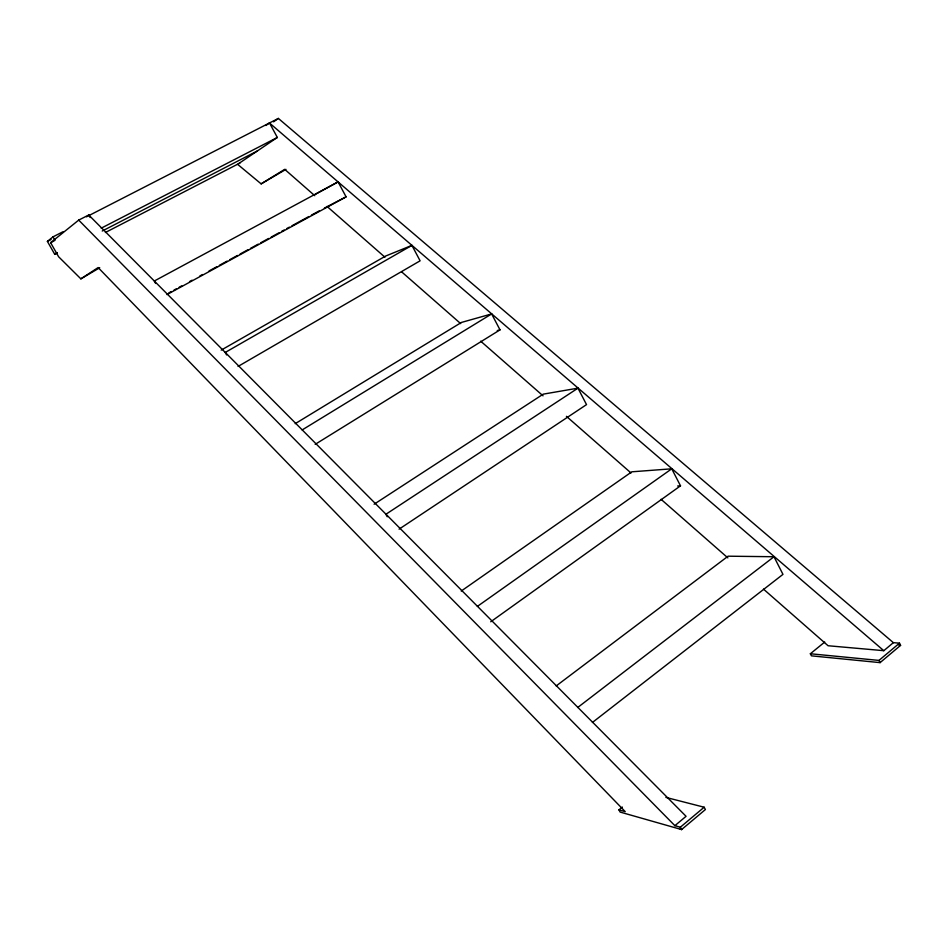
<?xml version="1.0" encoding="UTF-8"?>
<svg xmlns="http://www.w3.org/2000/svg" width="948" height="948" viewBox="0 0 948 948"><rect width="100%" height="100%" fill="white"/><g stroke="black" fill="none" stroke-linecap="round" stroke-linejoin="round"><path stroke-width="1.42" d="M824.724 642.045L810.362 653.753L811.441 655.85L880.088 662.628L900.6 645.363L899.498 643.159L893.371 642.661L278.38 118.429L269.457 122.979L883.809 650.684L893.371 642.661M99.718 267.751L80.864 278.854L58.622 256.766L50.623 242.688L78.708 220.102L674.881 825.672L680.332 827.225L704.163 807.222L705.395 809.556L681.588 829.571L620.111 812.069L618.925 809.853L622.35 807.056M810.362 653.753L878.974 660.412L899.498 643.159M674.881 825.672L686.068 816.311L88.733 214.995L78.708 220.102M57.212 253.08L54.759 254.348L47.4 241.408L52.993 236.858L62.959 231.762M86.446 216.831L269.516 122.944L277.337 137.472L238.718 163.577M592.417 722.471L782.965 574.37L773.995 556.737L728.088 556.192L556.192 685.937M577.711 707.492L773.995 556.737M54.759 254.348L57.034 252.606M490.732 621.781L680.51 485.826L671.741 468.81L631.83 471.808L461.238 591.042M265.89 125.503L269.516 122.944M273.569 121.83L278.38 118.429M477.354 606.412L671.741 468.81M399.084 529.15L586.528 404.618L577.96 388.159L543.251 394.143L374.105 504.229M80.864 278.854L98.13 267.561L625.23 811.642L618.925 809.853M577.96 388.159L385.883 514.278L387.234 516.755M315.174 444.351L500.011 329.868L491.633 313.93L461.463 322.427L295.195 423.673M237.533 164.265L261.138 183.865L284.72 169.348L314.783 195.703M285.929 169.372L261.138 183.865M302.151 429.942L491.633 313.93M238.055 366.438L420.106 260.819L411.918 245.378L385.694 256.019L221.204 350.12M411.918 245.378L225.221 352.455L226.608 354.955M315.329 194.328L338.081 181.886L346.091 196.852L166.978 294.591M168.768 292.944L171.363 291.522M173.958 290.112L176.553 288.69M179.136 287.28L181.732 285.869M189.517 281.615L192.112 280.205M199.886 275.963L202.481 274.541M208.975 271.01L216.748 266.767M219.344 265.345L227.129 261.103M229.724 259.693L237.498 255.45M240.093 254.028L247.878 249.786M250.473 248.376L258.247 244.134M260.842 242.712L268.628 238.469M271.223 237.059L278.996 232.817M281.592 231.395L284.187 229.985M286.782 228.563L289.377 227.153M291.972 225.743L308.835 216.547M311.418 215.125L319.203 210.883M338.081 181.886L154.299 281.023L155.65 283.44M324.37 208.098L346.091 196.852M102.242 231.028L257.418 150.933M105.394 232.497L239.939 163.032M101.235 228.172L277.337 137.472M47.4 241.408L51.085 239.524M50.623 242.688L54.155 240.887M497.25 330.579L500.011 329.868M677.642 485.992L680.51 485.826M898.929 645.292L900.541 645.422M883.809 650.684L828.078 645.742L763.495 589.123M665.887 797.398L704.163 807.222M680.226 829.097L681.659 829.512M327.036 206.439L384.935 257.204M401.632 271.851L460.645 323.588M480.683 341.161L543.038 395.826M566.418 416.326L631.001 472.957M661.064 499.312L727.863 557.886M52.993 236.858L55.031 240.437M88.733 214.995L90.167 217.53M680.332 827.225L681.588 829.571M878.974 660.412L880.088 662.628"/></g></svg>
